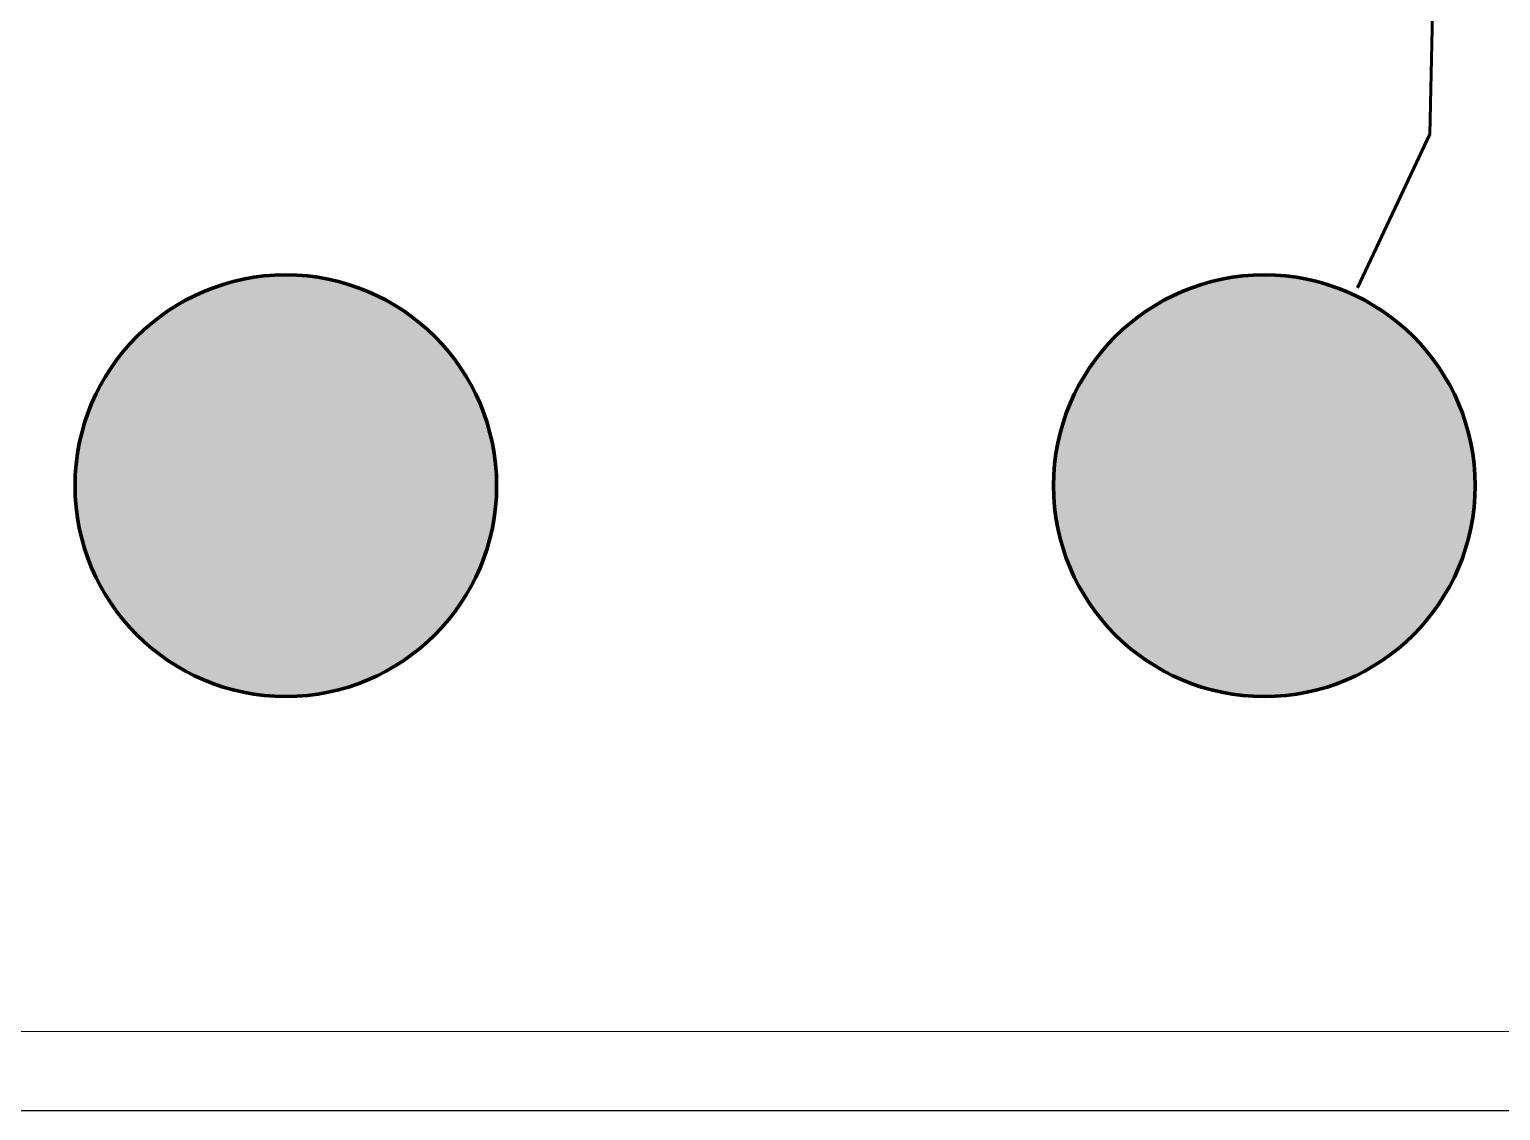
# Model space of a CAD drawing. Header units: inches. Extents: x 3.6 to 56.9, y 3.5 to 76.6.
# Drawn here: x 37.95 to 43.21, y 3.49 to 7.36 of the extents above; entities that cross this region are included whole.
import ezdxf

# ---------------------------------------------------------------- set-up
doc = ezdxf.new("R2010")
doc.units = ezdxf.units.IN
doc.header["$MEASUREMENT"] = 0
for name, color, linetype in [('board', 7, 'Continuous'), ('copper', 7, 'Continuous'), ('mask', 7, 'Continuous'), ('silk', 7, 'Continuous')]:
    doc.layers.add(name, color=color, linetype=linetype)

msp = doc.modelspace()

# ---------------------------------------------------------------- hatches: boundary and pattern name
at = {"layer": 'mask', "true_color": 0xffffff}
h = msp.add_hatch(color=7, dxfattribs=at)
edge = h.paths.add_edge_path()
edge.add_spline(control_points=[(38.8636, 6.4783), (39.28, 6.4783), (39.6176, 6.1407), (39.6176, 5.7243), (39.6176, 5.3079), (39.28, 4.9703), (38.8636, 4.9703), (38.4472, 4.9703), (38.1096, 5.3079), (38.1096, 5.7243), (38.1096, 6.1407), (38.4472, 6.4783), (38.8636, 6.4783)], knot_values=[0, 0, 0, 0, 1, 1, 1, 2, 2, 2, 3, 3, 3, 4, 4, 4, 4], degree=3, periodic=1)
h = msp.add_hatch(color=7, dxfattribs=at)
edge = h.paths.add_edge_path()
edge.add_spline(control_points=[(42.3636, 6.4783), (42.78, 6.4783), (43.1176, 6.1407), (43.1176, 5.7243), (43.1176, 5.3079), (42.78, 4.9703), (42.3636, 4.9703), (41.9472, 4.9703), (41.6096, 5.3079), (41.6096, 5.7243), (41.6096, 6.1407), (41.9472, 6.4783), (42.3636, 6.4783)], knot_values=[0, 0, 0, 0, 1, 1, 1, 2, 2, 2, 3, 3, 3, 4, 4, 4, 4], degree=3, periodic=1)

# ---------------------------------------------------------------- linework, layer by layer
at = {"layer": 'board', "color": 7, "lineweight": 20, "true_color": 0xffffff}
msp.add_lwpolyline([(3.6364, 60.5691), (56.8332, 60.5691), (56.8332, 3.7723), (3.6364, 3.7723), (3.6364, 60.5691)], dxfattribs=at)
at = {"layer": 'copper', "color": 7, "lineweight": 60, "true_color": 0xffffff}
for points in [[(42.9839, 8.2764), (42.9557, 6.9812)], [(42.9557, 6.9812), (42.6968, 6.4319)]]:
    msp.add_lwpolyline(points, dxfattribs=at)
at = {"layer": 'copper', "color": 7, "lineweight": 50, "true_color": 0xffffff}
for points in [[(38.8636, 6.4783), (39.28, 6.4783), (39.6176, 6.1407), (39.6176, 5.7243), (39.6176, 5.3079), (39.28, 4.9703), (38.8636, 4.9703), (38.4472, 4.9703), (38.1096, 5.3079), (38.1096, 5.7243), (38.1096, 6.1407), (38.4472, 6.4783), (38.8636, 6.4783)], [(42.3636, 6.4783), (42.78, 6.4783), (43.1176, 6.1407), (43.1176, 5.7243), (43.1176, 5.3079), (42.78, 4.9703), (42.3636, 4.9703), (41.9472, 4.9703), (41.6096, 5.3079), (41.6096, 5.7243), (41.6096, 6.1407), (41.9472, 6.4783), (42.3636, 6.4783)]]:
    msp.add_open_spline(points, degree=3, knots=[0, 0, 0, 0, 1, 1, 1, 2, 2, 2, 3, 3, 3, 4, 4, 4, 4], dxfattribs=at)
at = {"layer": 'mask', "lineweight": 0}
for points in [[(38.8636, 6.4783), (39.28, 6.4783), (39.6176, 6.1407), (39.6176, 5.7243), (39.6176, 5.3079), (39.28, 4.9703), (38.8636, 4.9703), (38.4472, 4.9703), (38.1096, 5.3079), (38.1096, 5.7243), (38.1096, 6.1407), (38.4472, 6.4783), (38.8636, 6.4783)], [(42.3636, 6.4783), (42.78, 6.4783), (43.1176, 6.1407), (43.1176, 5.7243), (43.1176, 5.3079), (42.78, 4.9703), (42.3636, 4.9703), (41.9472, 4.9703), (41.6096, 5.3079), (41.6096, 5.7243), (41.6096, 6.1407), (41.9472, 6.4783), (42.3636, 6.4783)]]:
    msp.add_open_spline(points, degree=3, knots=[0, 0, 0, 0, 1, 1, 1, 2, 2, 2, 3, 3, 3, 4, 4, 4, 4], dxfattribs=at)
at = {"layer": 'mask', "color": 7, "lineweight": 80, "true_color": 0xffffff}
for points in [[(38.8636, 6.4783), (39.28, 6.4783), (39.6176, 6.1407), (39.6176, 5.7243), (39.6176, 5.3079), (39.28, 4.9703), (38.8636, 4.9703), (38.4472, 4.9703), (38.1096, 5.3079), (38.1096, 5.7243), (38.1096, 6.1407), (38.4472, 6.4783), (38.8636, 6.4783)], [(42.3636, 6.4783), (42.78, 6.4783), (43.1176, 6.1407), (43.1176, 5.7243), (43.1176, 5.3079), (42.78, 4.9703), (42.3636, 4.9703), (41.9472, 4.9703), (41.6096, 5.3079), (41.6096, 5.7243), (41.6096, 6.1407), (41.9472, 6.4783), (42.3636, 6.4783)]]:
    msp.add_open_spline(points, degree=3, knots=[0, 0, 0, 0, 1, 1, 1, 2, 2, 2, 3, 3, 3, 4, 4, 4, 4], dxfattribs=at)
at = {"layer": 'silk', "color": 7, "lineweight": 20, "true_color": 0xffffff}
msp.add_lwpolyline([(3.6364, 60.5691), (56.8332, 60.5691), (56.8332, 3.7723), (3.6364, 3.7723), (3.6364, 60.5691)], dxfattribs=at)
at = {"layer": 'silk', "color": 7, "lineweight": 25, "true_color": 0xffffff}
msp.add_lwpolyline([(33.4866, 3.4891), (47.7406, 3.4891)], dxfattribs=at)
at = {"layer": 'silk', "lineweight": 0}
for points in [[(38.8636, 6.4783), (39.28, 6.4783), (39.6176, 6.1407), (39.6176, 5.7243), (39.6176, 5.3079), (39.28, 4.9703), (38.8636, 4.9703), (38.4472, 4.9703), (38.1096, 5.3079), (38.1096, 5.7243), (38.1096, 6.1407), (38.4472, 6.4783), (38.8636, 6.4783)], [(42.3636, 6.4783), (42.78, 6.4783), (43.1176, 6.1407), (43.1176, 5.7243), (43.1176, 5.3079), (42.78, 4.9703), (42.3636, 4.9703), (41.9472, 4.9703), (41.6096, 5.3079), (41.6096, 5.7243), (41.6096, 6.1407), (41.9472, 6.4783), (42.3636, 6.4783)]]:
    msp.add_open_spline(points, degree=3, knots=[0, 0, 0, 0, 1, 1, 1, 2, 2, 2, 3, 3, 3, 4, 4, 4, 4], dxfattribs=at)
at = {"layer": 'silk', "color": 18, "lineweight": 80, "true_color": 0x000000}
for points in [[(38.8636, 6.4783), (39.28, 6.4783), (39.6176, 6.1407), (39.6176, 5.7243), (39.6176, 5.3079), (39.28, 4.9703), (38.8636, 4.9703), (38.4472, 4.9703), (38.1096, 5.3079), (38.1096, 5.7243), (38.1096, 6.1407), (38.4472, 6.4783), (38.8636, 6.4783)], [(42.3636, 6.4783), (42.78, 6.4783), (43.1176, 6.1407), (43.1176, 5.7243), (43.1176, 5.3079), (42.78, 4.9703), (42.3636, 4.9703), (41.9472, 4.9703), (41.6096, 5.3079), (41.6096, 5.7243), (41.6096, 6.1407), (41.9472, 6.4783), (42.3636, 6.4783)]]:
    msp.add_open_spline(points, degree=3, knots=[0, 0, 0, 0, 1, 1, 1, 2, 2, 2, 3, 3, 3, 4, 4, 4, 4], dxfattribs=at)

doc.saveas('drawing.dxf')
